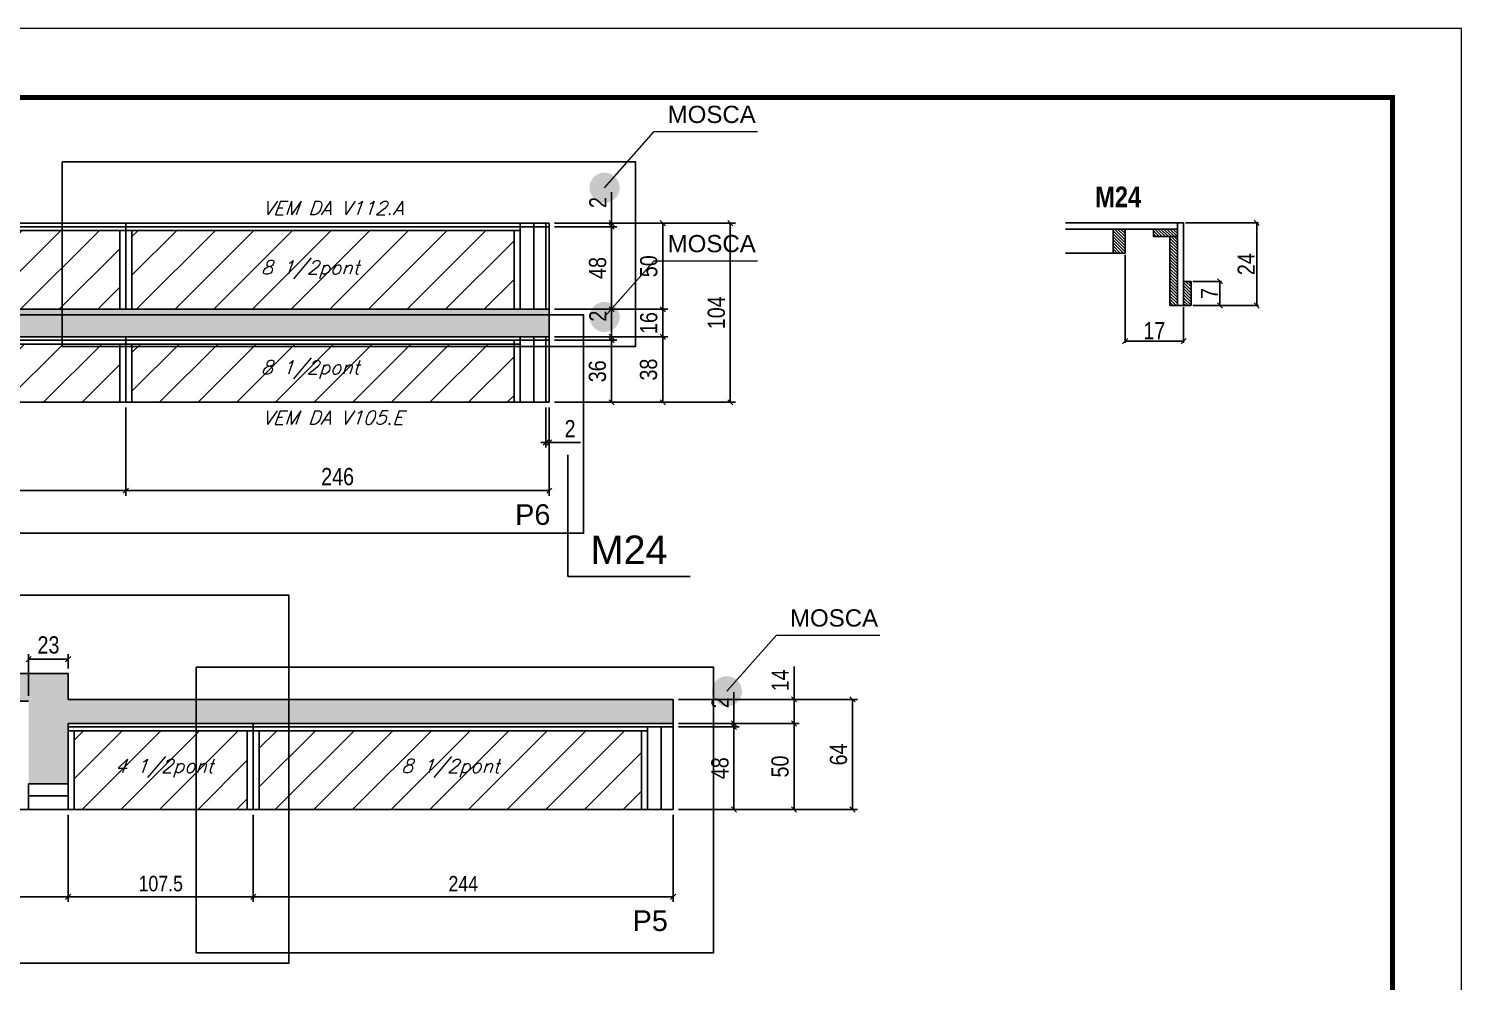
# Model space of a CAD drawing. Extents: x 2603 to 22413, y 1253 to 30260.
# Drawn here: x 4854 to 5686, y 25870 to 26423 of the extents above; entities that cross this region are included whole.
import ezdxf

# ---------------------------------------------------------------- set-up
doc = ezdxf.new("R2010")
doc.units = 0
doc.linetypes.add('DASHED', pattern=[0.75, 0.5, -0.25])
for name, color, linetype in [('5', 5, 'Continuous'), ('COTA', 241, 'Continuous'), ('detalhes', 4, 'Continuous'), ('NOMENCLATURA', 7, 'Continuous'), ('Painéis', 200, 'Continuous'), ('SARR_2.2x10', 60, 'Continuous'), ('SARR_2.2x7', 40, 'Continuous'), ('SARR_3.5x7', 81, 'Continuous'), ('texto', 7, 'Continuous')]:
    doc.layers.add(name, color=color, linetype=linetype)
for name, color, linetype, lineweight in [('CARIMBO', 255, 'Continuous', 9), ('Folhas', 255, 'Continuous', 9), ('Hachura', 251, 'Continuous', 9), ('SARRAFO DE PRESSAO', 251, 'DASHED', 9)]:
    doc.layers.add(name, color=color, linetype=linetype, lineweight=lineweight)
doc.styles.add('ARIAL', font='arial.ttf')
doc.styles.add('COTA TECNICA', font='techl___.ttf', dxfattribs={"height": 10})
doc.styles.add('COTA TECNICA 2X', font='techl___.ttf', dxfattribs={"height": 10})
doc.styles.add('COTA TECNICA-50', font='techl___.ttf', dxfattribs={"height": 9})
doc.styles.add('Romans', font='romans.shx')
doc.styles.get("Standard").update_dxf_attribs({"font": 'arial.ttf'})
doc.styles.add('TECNICA', font='techb___.ttf', dxfattribs={"height": 10})
doc.dimstyles.new('3x', dxfattribs={"dimtxt": 10, "dimasz": 5, "dimexe": 7, "dimexo": 5, "dimgap": 4, "dimtad": 1, "dimdec": 4, "dimlfac": 0.333333, "dimdsep": 46, "dimtxsty": 'Standard', "dimblk": 'DOT', "dimcen": 0.09, "dimclrd": 1, "dimclre": 1, "dimclrt": 2, "dimadec": 0, "dimazin": 2, "dimtfac": 1, "dimtdec": 4, "dimtmove": 0, "dimatfit": 3, "dimldrblk": 'DOT', "dimfxl": 1, "dimtolj": 1, "dimtzin": 0, "dimlwd": 9, "dimlwe": 9, "dimarcsym": 0})
doc.dimstyles.new('COTA PAINEL-50', dxfattribs={"dimtxt": 9, "dimasz": 3, "dimexe": 3, "dimexo": 3, "dimgap": 3, "dimtad": 1, "dimdec": 1, "dimzin": 12, "dimdsep": 46, "dimtxsty": 'COTA TECNICA-50', "dimblk1": 'OBLIQUE', "dimblk2": 'OBLIQUE', "dimsah": 1, "dimcen": 0.9, "dimclrd": 4, "dimclre": 4, "dimclrt": 240, "dimadec": 1, "dimazin": 3, "dimtfac": 1, "dimtdec": 1, "dimtmove": 0, "dimatfit": 3, "dimfxl": 1, "dimtolj": 1, "dimtzin": 12, "dimarcsym": 0})
doc.dimstyles.new('PAINEL', dxfattribs={"dimtxt": 10, "dimasz": 3, "dimexe": 3, "dimexo": 3, "dimgap": 3, "dimtad": 1, "dimdec": 1, "dimzin": 12, "dimdsep": 46, "dimtxsty": 'COTA TECNICA', "dimblk1": 'OBLIQUE', "dimblk2": 'OBLIQUE', "dimsah": 1, "dimcen": 0.9, "dimclrd": 4, "dimclre": 4, "dimclrt": 240, "dimadec": 1, "dimazin": 3, "dimtfac": 1, "dimtdec": 1, "dimtmove": 0, "dimatfit": 3, "dimfxl": 1, "dimtolj": 1, "dimtzin": 12, "dimarcsym": 0})
doc.dimstyles.new('SECAO', dxfattribs={"dimscale": 0.333333, "dimtxt": 5, "dimasz": 9, "dimexe": 3, "dimexo": 3, "dimgap": 3, "dimtad": 1, "dimdec": 1, "dimlfac": 0.5, "dimzin": 12, "dimdsep": 46, "dimtxsty": 'COTA TECNICA 2X', "dimblk1": 'OBLIQUE', "dimblk2": 'OBLIQUE', "dimsah": 1, "dimcen": 0.9, "dimclrd": 4, "dimclre": 4, "dimclrt": 240, "dimadec": 1, "dimazin": 3, "dimtfac": 1, "dimtdec": 1, "dimtmove": 0, "dimatfit": 3, "dimfxl": 1, "dimtolj": 1, "dimtzin": 12, "dimarcsym": 0})
pattern_1 = [(45, (-126418.031, -5371.03), (-11.2253202, 11.2253202), [])]
pattern_2 = [(135, (-127029.2226, -3805.9563), (-0.883883476, -0.883883476), [])]

# ---------------------------------------------------------------- blocks, each defined once
blk = doc.blocks.new('9999999999')
at = {"layer": 'Folhas'}
blk.add_lwpolyline([(98138.98, 34190.21), (99623.98, 34190.21), (99623.98, 35240.21), (98138.98, 35240.21)], close=True, dxfattribs=at)
at = {"layer": 'Folhas', "color": 30, "const_width": 3}
blk.add_lwpolyline([(98213.98, 34230.21), (99583.98, 34230.21), (99583.98, 35200.21), (98213.98, 35200.21)], close=True, dxfattribs=at)
blk = doc.blocks.new('_Oblique')
at = {"color": 0, "linetype": 'ByBlock', "lineweight": -2}
blk.add_line((-0.5, -0.5), (0.5, 0.5), dxfattribs=at)
blk = doc.blocks.new('*D2956')
at = {"layer": 'COTA', "color": 4, "linetype": 'ByBlock', "lineweight": -2, "transparency": 16777216}
for p, q in [((5159.56, 26310.44), (5225.5, 26310.44)), ((5222.5, 26310.44), (5222.5, 26260.44)), ((5159.56, 26260.44), (5225.5, 26260.44))]:
    blk.add_line(p, q, dxfattribs=at)
at = {"layer": 'Defpoints', "color": 0, "linetype": 'ByBlock', "transparency": 16777216}
for p in [(5156.56, 26310.44), (5156.56, 26260.44), (5222.5, 26260.44)]:
    blk.add_point(p, dxfattribs=at)
at = {"layer": 'COTA', "color": 4, "linetype": 'ByBlock', "lineweight": -2, "transparency": 16777216, "xscale": 3, "yscale": 3, "zscale": 3}
for p, rotation in [((5222.5, 26310.44), 90), ((5222.5, 26260.44), 270)]:
    blk.add_blockref('_Oblique', p, dxfattribs=dict(at, rotation=rotation))
at = {"layer": 'COTA', "color": 240, "linetype": 'ByBlock', "transparency": 16777216, "insert": (5214.39, 26285.44), "char_height": 10, "attachment_point": 5, "rotation": 90, "style": 'COTA TECNICA'}
blk.add_mtext('\\A1;50', dxfattribs=at)
blk = doc.blocks.new('*D560')
at = {"layer": 'COTA', "color": 4, "linetype": 'ByBlock', "lineweight": -2, "transparency": 16777216}
for p, q in [((4666.56, 26203.44), (4666.56, 26152.12)), ((4910.56, 26203.44), (4910.56, 26152.12)), ((4910.56, 26155.12), (4666.56, 26155.12))]:
    blk.add_line(p, q, dxfattribs=at)
at = {"layer": 'Defpoints', "color": 0, "linetype": 'ByBlock', "transparency": 16777216}
for p in [(4666.56, 26206.44), (4910.56, 26206.44), (4666.56, 26155.12)]:
    blk.add_point(p, dxfattribs=at)
at = {"layer": 'COTA', "color": 4, "linetype": 'ByBlock', "lineweight": -2, "transparency": 16777216, "xscale": 3, "yscale": 3, "zscale": 3, "rotation": 180}
blk.add_blockref('_Oblique', (4666.56, 26155.12), dxfattribs=at)
at = {"layer": 'COTA', "color": 4, "linetype": 'ByBlock', "lineweight": -2, "transparency": 16777216, "xscale": 3, "yscale": 3, "zscale": 3}
blk.add_blockref('_Oblique', (4910.56, 26155.12), dxfattribs=at)
at = {"layer": 'COTA', "color": 240, "linetype": 'ByBlock', "transparency": 16777216, "insert": (4788.56, 26162.69), "char_height": 9, "attachment_point": 5, "style": 'COTA TECNICA-50'}
blk.add_mtext('\\A1;244', dxfattribs=at)
blk = doc.blocks.new('*D562')
at = {"layer": 'COTA', "color": 4, "linetype": 'ByBlock', "lineweight": -2, "transparency": 16777216}
for p, q in [((4910.56, 26203.44), (4910.56, 26152.12)), ((5156.56, 26203.44), (5156.56, 26152.12)), ((4910.56, 26155.12), (5156.56, 26155.12))]:
    blk.add_line(p, q, dxfattribs=at)
at = {"layer": 'Defpoints', "color": 0, "linetype": 'ByBlock', "transparency": 16777216}
for p in [(4910.56, 26206.44), (5156.56, 26206.44), (5156.56, 26155.12)]:
    blk.add_point(p, dxfattribs=at)
at = {"layer": 'COTA', "color": 4, "linetype": 'ByBlock', "lineweight": -2, "transparency": 16777216, "xscale": 3, "yscale": 3, "zscale": 3, "rotation": 180}
blk.add_blockref('_Oblique', (4910.56, 26155.12), dxfattribs=at)
at = {"layer": 'COTA', "color": 4, "linetype": 'ByBlock', "lineweight": -2, "transparency": 16777216, "xscale": 3, "yscale": 3, "zscale": 3}
blk.add_blockref('_Oblique', (5156.56, 26155.12), dxfattribs=at)
at = {"layer": 'COTA', "color": 240, "linetype": 'ByBlock', "transparency": 16777216, "insert": (5033.56, 26163.23), "char_height": 10, "attachment_point": 5, "style": 'COTA TECNICA'}
blk.add_mtext('\\A1;246', dxfattribs=at)
blk = doc.blocks.new('*D2957')
at = {"layer": 'COTA', "color": 4, "linetype": 'ByBlock', "lineweight": -2, "transparency": 16777216}
for p, q in [((5159.56, 26244.44), (5225.5, 26244.44)), ((5222.5, 26244.44), (5222.5, 26206.44)), ((5159.56, 26206.44), (5225.5, 26206.44))]:
    blk.add_line(p, q, dxfattribs=at)
at = {"layer": 'Defpoints', "color": 0, "linetype": 'ByBlock', "transparency": 16777216}
for p in [(5156.56, 26244.44), (5156.56, 26206.44), (5222.5, 26206.44)]:
    blk.add_point(p, dxfattribs=at)
at = {"layer": 'COTA', "color": 4, "linetype": 'ByBlock', "lineweight": -2, "transparency": 16777216, "xscale": 3, "yscale": 3, "zscale": 3}
for p, rotation in [((5222.5, 26244.44), 90), ((5222.5, 26206.44), 270)]:
    blk.add_blockref('_Oblique', p, dxfattribs=dict(at, rotation=rotation))
at = {"layer": 'COTA', "color": 240, "linetype": 'ByBlock', "transparency": 16777216, "insert": (5214.26, 26225.44), "char_height": 10, "attachment_point": 5, "rotation": 90, "style": 'COTA TECNICA'}
blk.add_mtext('\\A1;38', dxfattribs=at)
blk = doc.blocks.new('*D2958')
at = {"layer": 'COTA', "color": 4, "linetype": 'ByBlock', "lineweight": -2, "transparency": 16777216}
for p, q in [((5159.56, 26260.44), (5225.5, 26260.44)), ((5222.5, 26244.44), (5222.5, 26260.44)), ((5159.56, 26244.44), (5225.5, 26244.44))]:
    blk.add_line(p, q, dxfattribs=at)
at = {"layer": 'Defpoints', "color": 0, "linetype": 'ByBlock', "transparency": 16777216}
for p in [(5156.56, 26260.44), (5222.5, 26260.44), (5156.56, 26244.44)]:
    blk.add_point(p, dxfattribs=at)
at = {"layer": 'COTA', "color": 4, "linetype": 'ByBlock', "lineweight": -2, "transparency": 16777216, "xscale": 3, "yscale": 3, "zscale": 3}
for p, rotation in [((5222.5, 26260.44), 90), ((5222.5, 26244.44), 270)]:
    blk.add_blockref('_Oblique', p, dxfattribs=dict(at, rotation=rotation))
at = {"layer": 'COTA', "color": 240, "linetype": 'ByBlock', "transparency": 16777216, "insert": (5214.4, 26252.44), "char_height": 10, "attachment_point": 5, "rotation": 90, "style": 'COTA TECNICA'}
blk.add_mtext('\\A1;16', dxfattribs=at)
blk = doc.blocks.new('*D2959')
at = {"layer": 'COTA', "color": 4, "linetype": 'ByBlock', "lineweight": -2, "transparency": 16777216}
for p, q in [((5159.56, 26310.44), (5264.74, 26310.44)), ((5261.74, 26206.44), (5261.74, 26310.44)), ((5159.56, 26206.44), (5264.74, 26206.44))]:
    blk.add_line(p, q, dxfattribs=at)
at = {"layer": 'Defpoints', "color": 0, "linetype": 'ByBlock', "transparency": 16777216}
for p in [(5156.56, 26310.44), (5261.74, 26310.44), (5156.56, 26206.44)]:
    blk.add_point(p, dxfattribs=at)
at = {"layer": 'COTA', "color": 4, "linetype": 'ByBlock', "lineweight": -2, "transparency": 16777216, "xscale": 3, "yscale": 3, "zscale": 3}
for p, rotation in [((5261.74, 26310.44), 90), ((5261.74, 26206.44), 270)]:
    blk.add_blockref('_Oblique', p, dxfattribs=dict(at, rotation=rotation))
at = {"layer": 'COTA', "color": 240, "linetype": 'ByBlock', "transparency": 16777216, "insert": (5253.64, 26258.44), "char_height": 10, "attachment_point": 5, "rotation": 90, "style": 'COTA TECNICA'}
blk.add_mtext('\\A1;104', dxfattribs=at)
blk = doc.blocks.new('*D2960')
at = {"layer": 'COTA', "color": 4, "linetype": 'ByBlock', "lineweight": -2, "transparency": 16777216}
for p, q in [((5154.56, 26203.44), (5154.56, 26180.12)), ((5156.56, 26203.44), (5156.56, 26180.12)), ((5154.56, 26183.12), (5151.56, 26183.12)), ((5154.56, 26183.12), (5156.56, 26183.12)), ((5156.56, 26183.12), (5174.67, 26183.12))]:
    blk.add_line(p, q, dxfattribs=at)
at = {"layer": 'Defpoints', "color": 0, "linetype": 'ByBlock', "transparency": 16777216}
for p in [(5154.56, 26206.44), (5156.56, 26206.44), (5156.56, 26183.12)]:
    blk.add_point(p, dxfattribs=at)
at = {"layer": 'COTA', "color": 4, "linetype": 'ByBlock', "lineweight": -2, "transparency": 16777216, "xscale": 3, "yscale": 3, "zscale": 3}
blk.add_blockref('_Oblique', (5154.56, 26183.12), dxfattribs=at)
at = {"layer": 'COTA', "color": 4, "linetype": 'ByBlock', "lineweight": -2, "transparency": 16777216, "xscale": 3, "yscale": 3, "zscale": 3, "rotation": 180}
blk.add_blockref('_Oblique', (5156.56, 26183.12), dxfattribs=at)
at = {"layer": 'COTA', "color": 240, "linetype": 'ByBlock', "transparency": 16777216, "insert": (5168.61, 26191.12), "char_height": 10, "attachment_point": 5, "style": 'COTA TECNICA'}
blk.add_mtext('\\A1;2', dxfattribs=at)
blk = doc.blocks.new('*D2961')
at = {"layer": 'COTA', "color": 4, "lineweight": -2, "transparency": 16777216}
for p, q in [((5526.11, 26310.66), (5568.55, 26310.66)), ((5567.55, 26262.66), (5567.55, 26310.66)), ((5530.51, 26262.66), (5568.55, 26262.66))]:
    blk.add_line(p, q, dxfattribs=at)
at = {"layer": 'Defpoints', "color": 0, "transparency": 16777216}
for p in [(5525.11, 26310.66), (5567.55, 26310.66), (5529.51, 26262.66)]:
    blk.add_point(p, dxfattribs=at)
at = {"layer": 'COTA', "color": 4, "lineweight": -2, "transparency": 16777216, "xscale": 3, "yscale": 3, "zscale": 3}
for p, rotation in [((5567.55, 26310.66), 90), ((5567.55, 26262.66), 270)]:
    blk.add_blockref('_Oblique', p, dxfattribs=dict(at, rotation=rotation))
at = {"layer": 'COTA', "color": 240, "transparency": 16777216, "insert": (5561.48, 26286.66), "char_height": 10, "attachment_point": 5, "rotation": 90, "style": 'COTA TECNICA 2X'}
blk.add_mtext('\\A1;24', dxfattribs=at)
blk = doc.blocks.new('*D2962')
at = {"layer": 'COTA', "color": 4, "lineweight": -2, "transparency": 16777216}
for p, q in [((5530.51, 26276.66), (5547.2, 26276.66)), ((5546.2, 26276.66), (5546.2, 26262.66)), ((5530.51, 26262.66), (5547.2, 26262.66))]:
    blk.add_line(p, q, dxfattribs=at)
at = {"layer": 'Defpoints', "color": 0, "transparency": 16777216}
for p in [(5529.51, 26276.66), (5529.51, 26262.66), (5546.2, 26262.66)]:
    blk.add_point(p, dxfattribs=at)
at = {"layer": 'COTA', "color": 4, "lineweight": -2, "transparency": 16777216, "xscale": 3, "yscale": 3, "zscale": 3}
for p, rotation in [((5546.2, 26276.66), 90), ((5546.2, 26262.66), 270)]:
    blk.add_blockref('_Oblique', p, dxfattribs=dict(at, rotation=rotation))
at = {"layer": 'COTA', "color": 240, "transparency": 16777216, "insert": (5540.13, 26269.66), "char_height": 10, "attachment_point": 5, "rotation": 90, "style": 'COTA TECNICA 2X'}
blk.add_mtext('\\A1;7', dxfattribs=at)
blk = doc.blocks.new('*D2963')
at = {"layer": 'COTA', "color": 4, "lineweight": -2, "transparency": 16777216}
for p, q in [((5491.11, 26292.06), (5491.11, 26240.97)), ((5525.11, 26261.66), (5525.11, 26240.97)), ((5491.11, 26241.97), (5525.11, 26241.97))]:
    blk.add_line(p, q, dxfattribs=at)
at = {"layer": 'Defpoints', "color": 0, "transparency": 16777216}
for p in [(5491.11, 26293.06), (5525.11, 26262.66), (5525.11, 26241.97)]:
    blk.add_point(p, dxfattribs=at)
at = {"layer": 'COTA', "color": 4, "lineweight": -2, "transparency": 16777216, "xscale": 3, "yscale": 3, "zscale": 3, "rotation": 180}
blk.add_blockref('_Oblique', (5491.11, 26241.97), dxfattribs=at)
at = {"layer": 'COTA', "color": 4, "lineweight": -2, "transparency": 16777216, "xscale": 3, "yscale": 3, "zscale": 3}
blk.add_blockref('_Oblique', (5525.11, 26241.97), dxfattribs=at)
at = {"layer": 'COTA', "color": 240, "transparency": 16777216, "insert": (5508.11, 26248.05), "char_height": 10, "attachment_point": 5, "style": 'COTA TECNICA 2X'}
blk.add_mtext('\\A1;17', dxfattribs=at)
blk = doc.blocks.new('*D563')
at = {"layer": 'COTA', "color": 4, "linetype": 'ByBlock', "lineweight": -2, "transparency": 16777216}
for p, q in [((4877.06, 25966.9), (4877.06, 25916.26)), ((4984.56, 25966.9), (4984.56, 25916.26)), ((4877.06, 25919.26), (4984.56, 25919.26))]:
    blk.add_line(p, q, dxfattribs=at)
at = {"layer": 'Defpoints', "color": 0, "linetype": 'ByBlock', "transparency": 16777216}
for p in [(4877.06, 25969.9), (4984.56, 25969.9), (4984.56, 25919.26)]:
    blk.add_point(p, dxfattribs=at)
at = {"layer": 'COTA', "color": 4, "linetype": 'ByBlock', "lineweight": -2, "transparency": 16777216, "xscale": 3, "yscale": 3, "zscale": 3, "rotation": 180}
blk.add_blockref('_Oblique', (4877.06, 25919.26), dxfattribs=at)
at = {"layer": 'COTA', "color": 4, "linetype": 'ByBlock', "lineweight": -2, "transparency": 16777216, "xscale": 3, "yscale": 3, "zscale": 3}
blk.add_blockref('_Oblique', (4984.56, 25919.26), dxfattribs=at)
at = {"layer": 'COTA', "color": 240, "linetype": 'ByBlock', "transparency": 16777216, "insert": (4930.81, 25926.85), "char_height": 9, "attachment_point": 5, "style": 'COTA TECNICA-50'}
blk.add_mtext('\\A1;107.5', dxfattribs=at)
blk = doc.blocks.new('*D2968')
at = {"layer": 'COTA', "color": 4, "linetype": 'ByBlock', "lineweight": -2, "transparency": 16777216}
for p, q in [((4984.56, 25966.9), (4984.56, 25916.26)), ((5228.56, 25966.9), (5228.56, 25916.26)), ((4984.56, 25919.26), (5228.56, 25919.26))]:
    blk.add_line(p, q, dxfattribs=at)
at = {"layer": 'Defpoints', "color": 0, "linetype": 'ByBlock', "transparency": 16777216}
for p in [(4984.56, 25969.9), (5228.56, 25969.9), (5228.56, 25919.26)]:
    blk.add_point(p, dxfattribs=at)
at = {"layer": 'COTA', "color": 4, "linetype": 'ByBlock', "lineweight": -2, "transparency": 16777216, "xscale": 3, "yscale": 3, "zscale": 3, "rotation": 180}
blk.add_blockref('_Oblique', (4984.56, 25919.26), dxfattribs=at)
at = {"layer": 'COTA', "color": 4, "linetype": 'ByBlock', "lineweight": -2, "transparency": 16777216, "xscale": 3, "yscale": 3, "zscale": 3}
blk.add_blockref('_Oblique', (5228.56, 25919.26), dxfattribs=at)
at = {"layer": 'COTA', "color": 240, "linetype": 'ByBlock', "transparency": 16777216, "insert": (5106.56, 25926.82), "char_height": 9, "attachment_point": 5, "style": 'COTA TECNICA-50'}
blk.add_mtext('\\A1;244', dxfattribs=at)
blk = doc.blocks.new('*D2969')
at = {"layer": 'COTA', "color": 4, "linetype": 'ByBlock', "lineweight": -2, "transparency": 16777216}
for p, q in [((4779.56, 25966.9), (4779.56, 25916.26)), ((4877.06, 25966.9), (4877.06, 25916.26)), ((4877.06, 25919.26), (4779.56, 25919.26))]:
    blk.add_line(p, q, dxfattribs=at)
at = {"layer": 'Defpoints', "color": 0, "linetype": 'ByBlock', "transparency": 16777216}
for p in [(4779.56, 25969.9), (4877.06, 25969.9), (4779.56, 25919.26)]:
    blk.add_point(p, dxfattribs=at)
at = {"layer": 'COTA', "color": 4, "linetype": 'ByBlock', "lineweight": -2, "transparency": 16777216, "xscale": 3, "yscale": 3, "zscale": 3, "rotation": 180}
blk.add_blockref('_Oblique', (4779.56, 25919.26), dxfattribs=at)
at = {"layer": 'COTA', "color": 4, "linetype": 'ByBlock', "lineweight": -2, "transparency": 16777216, "xscale": 3, "yscale": 3, "zscale": 3}
blk.add_blockref('_Oblique', (4877.06, 25919.26), dxfattribs=at)
at = {"layer": 'COTA', "color": 240, "linetype": 'ByBlock', "transparency": 16777216, "insert": (4828.31, 25927.4), "char_height": 10, "attachment_point": 5, "style": 'COTA TECNICA'}
blk.add_mtext('\\A1;97.5', dxfattribs=at)
blk = doc.blocks.new('*D2796')
at = {"layer": 'COTA', "color": 4, "linetype": 'ByBlock', "lineweight": -2, "transparency": 16777216}
for p, q in [((4854.06, 26035.9), (4854.06, 26060.25)), ((4854.06, 26057.25), (4877.06, 26057.25)), ((4877.06, 26051.9), (4877.06, 26060.25))]:
    blk.add_line(p, q, dxfattribs=at)
at = {"layer": 'Defpoints', "color": 0, "linetype": 'ByBlock', "transparency": 16777216}
for p in [(4877.06, 26057.25), (4877.06, 26048.9), (4854.06, 26032.9)]:
    blk.add_point(p, dxfattribs=at)
at = {"layer": 'COTA', "color": 4, "linetype": 'ByBlock', "lineweight": -2, "transparency": 16777216, "xscale": 3, "yscale": 3, "zscale": 3, "rotation": 180}
blk.add_blockref('_Oblique', (4854.06, 26057.25), dxfattribs=at)
at = {"layer": 'COTA', "color": 4, "linetype": 'ByBlock', "lineweight": -2, "transparency": 16777216, "xscale": 3, "yscale": 3, "zscale": 3}
blk.add_blockref('_Oblique', (4877.06, 26057.25), dxfattribs=at)
at = {"layer": 'COTA', "color": 240, "linetype": 'ByBlock', "transparency": 16777216, "insert": (4865.56, 26065.47), "char_height": 10, "attachment_point": 5, "style": 'COTA TECNICA'}
blk.add_mtext('\\A1;23', dxfattribs=at)
blk = doc.blocks.new('*D2798')
at = {"layer": 'COTA', "color": 4, "linetype": 'ByBlock', "lineweight": -2, "transparency": 16777216}
for p, q in [((5231.56, 26019.9), (5301.78, 26019.9)), ((5298.78, 26019.9), (5298.78, 25969.9)), ((5231.56, 25969.9), (5301.78, 25969.9))]:
    blk.add_line(p, q, dxfattribs=at)
at = {"layer": 'Defpoints', "color": 0, "linetype": 'ByBlock', "transparency": 16777216}
for p in [(5228.56, 26019.9), (5228.56, 25969.9), (5298.78, 25969.9)]:
    blk.add_point(p, dxfattribs=at)
at = {"layer": 'COTA', "color": 4, "linetype": 'ByBlock', "lineweight": -2, "transparency": 16777216, "xscale": 3, "yscale": 3, "zscale": 3}
for p, rotation in [((5298.78, 26019.9), 90), ((5298.78, 25969.9), 270)]:
    blk.add_blockref('_Oblique', p, dxfattribs=dict(at, rotation=rotation))
at = {"layer": 'COTA', "color": 240, "linetype": 'ByBlock', "transparency": 16777216, "insert": (5290.67, 25994.9), "char_height": 10, "attachment_point": 5, "rotation": 90, "style": 'COTA TECNICA'}
blk.add_mtext('\\A1;50', dxfattribs=at)
blk = doc.blocks.new('*D2799')
at = {"layer": 'COTA', "color": 4, "linetype": 'ByBlock', "lineweight": -2, "transparency": 16777216}
for p, q in [((5298.78, 26033.9), (5298.78, 26053.01)), ((5231.56, 26033.9), (5301.78, 26033.9)), ((5298.78, 26019.9), (5298.78, 26033.9)), ((5231.56, 26019.9), (5301.78, 26019.9))]:
    blk.add_line(p, q, dxfattribs=at)
at = {"layer": 'Defpoints', "color": 0, "linetype": 'ByBlock', "transparency": 16777216}
for p in [(5228.56, 26033.9), (5298.78, 26033.9), (5228.56, 26019.9)]:
    blk.add_point(p, dxfattribs=at)
at = {"layer": 'COTA', "color": 4, "linetype": 'ByBlock', "lineweight": -2, "transparency": 16777216, "xscale": 3, "yscale": 3, "zscale": 3}
for p, rotation in [((5298.78, 26033.9), 90), ((5298.78, 26019.9), 270)]:
    blk.add_blockref('_Oblique', p, dxfattribs=dict(at, rotation=rotation))
at = {"layer": 'COTA', "color": 240, "linetype": 'ByBlock', "transparency": 16777216, "insert": (5290.71, 26044.96), "char_height": 10, "attachment_point": 5, "rotation": 90, "style": 'COTA TECNICA'}
blk.add_mtext('\\A1;14', dxfattribs=at)
blk = doc.blocks.new('*D2800')
at = {"layer": 'COTA', "color": 4, "linetype": 'ByBlock', "lineweight": -2, "transparency": 16777216}
for p, q in [((5231.56, 26033.9), (5335.71, 26033.9)), ((5332.71, 25969.9), (5332.71, 26033.9)), ((5231.56, 25969.9), (5335.71, 25969.9))]:
    blk.add_line(p, q, dxfattribs=at)
at = {"layer": 'Defpoints', "color": 0, "linetype": 'ByBlock', "transparency": 16777216}
for p in [(5228.56, 26033.9), (5332.71, 26033.9), (5228.56, 25969.9)]:
    blk.add_point(p, dxfattribs=at)
at = {"layer": 'COTA', "color": 4, "linetype": 'ByBlock', "lineweight": -2, "transparency": 16777216, "xscale": 3, "yscale": 3, "zscale": 3}
for p, rotation in [((5332.71, 26033.9), 90), ((5332.71, 25969.9), 270)]:
    blk.add_blockref('_Oblique', p, dxfattribs=dict(at, rotation=rotation))
at = {"layer": 'COTA', "color": 240, "linetype": 'ByBlock', "transparency": 16777216, "insert": (5324.61, 26001.9), "char_height": 10, "attachment_point": 5, "rotation": 90, "style": 'COTA TECNICA'}
blk.add_mtext('\\A1;64', dxfattribs=at)
blk = doc.blocks.new('*D2807')
at = {"layer": 'COTA', "color": 4, "linetype": 'ByBlock', "lineweight": -2, "transparency": 16777216}
for p, q in [((5231.56, 26017.9), (5266.84, 26017.9)), ((5263.84, 25969.9), (5263.84, 26017.9)), ((5231.56, 25969.9), (5266.84, 25969.9))]:
    blk.add_line(p, q, dxfattribs=at)
at = {"layer": 'Defpoints', "color": 0, "linetype": 'ByBlock', "transparency": 16777216}
for p in [(5228.56, 26017.9), (5263.84, 26017.9), (5228.56, 25969.9)]:
    blk.add_point(p, dxfattribs=at)
at = {"layer": 'COTA', "color": 4, "linetype": 'ByBlock', "lineweight": -2, "transparency": 16777216, "xscale": 3, "yscale": 3, "zscale": 3}
for p, rotation in [((5263.84, 26017.9), 90), ((5263.84, 25969.9), 270)]:
    blk.add_blockref('_Oblique', p, dxfattribs=dict(at, rotation=rotation))
at = {"layer": 'COTA', "color": 240, "linetype": 'ByBlock', "transparency": 16777216, "insert": (5255.75, 25993.9), "char_height": 10, "attachment_point": 5, "rotation": 90, "style": 'COTA TECNICA'}
blk.add_mtext('\\A1;48', dxfattribs=at)
blk = doc.blocks.new('*D2808')
at = {"layer": 'COTA', "color": 4, "linetype": 'ByBlock', "lineweight": -2, "transparency": 16777216}
for p, q in [((5263.84, 26019.9), (5263.84, 26038.01)), ((5231.56, 26019.9), (5266.84, 26019.9)), ((5231.56, 26017.9), (5266.84, 26017.9)), ((5263.84, 26017.9), (5263.84, 26019.9)), ((5263.84, 26017.9), (5263.84, 26014.9))]:
    blk.add_line(p, q, dxfattribs=at)
at = {"layer": 'Defpoints', "color": 0, "linetype": 'ByBlock', "transparency": 16777216}
for p in [(5228.56, 26019.9), (5228.56, 26017.9), (5263.84, 26019.9)]:
    blk.add_point(p, dxfattribs=at)
at = {"layer": 'COTA', "color": 4, "linetype": 'ByBlock', "lineweight": -2, "transparency": 16777216, "xscale": 3, "yscale": 3, "zscale": 3}
for p, rotation in [((5263.84, 26019.9), 270), ((5263.84, 26017.9), 90)]:
    blk.add_blockref('_Oblique', p, dxfattribs=dict(at, rotation=rotation))
at = {"layer": 'COTA', "color": 240, "linetype": 'ByBlock', "transparency": 16777216, "insert": (5255.84, 26031.95), "char_height": 10, "attachment_point": 5, "rotation": 90, "style": 'COTA TECNICA'}
blk.add_mtext('\\A1;2', dxfattribs=at)
blk = doc.blocks.new('_Dot')
at = {"color": 0, "linetype": 'ByBlock', "lineweight": -2}
blk.add_line((-0.5, 0), (-1, 0), dxfattribs=at)
at = {"color": 0, "linetype": 'ByBlock', "const_width": 0.5}
blk.add_lwpolyline([(-0.25, 0, 1), (0.25, 0, 1)], format="xyb", close=True, dxfattribs=at)
blk = doc.blocks.new('*D1597')
at = {"layer": 'COTA', "color": 4, "linetype": 'ByBlock', "lineweight": -2, "transparency": 16777216}
for p, q in [((5159.56, 26242.44), (5195.77, 26242.44)), ((5192.77, 26206.44), (5192.77, 26242.44)), ((5159.56, 26206.44), (5195.77, 26206.44))]:
    blk.add_line(p, q, dxfattribs=at)
at = {"layer": 'Defpoints', "color": 0, "linetype": 'ByBlock', "transparency": 16777216}
for p in [(5156.56, 26242.44), (5192.77, 26242.44), (5156.56, 26206.44)]:
    blk.add_point(p, dxfattribs=at)
at = {"layer": 'COTA', "color": 4, "linetype": 'ByBlock', "lineweight": -2, "transparency": 16777216, "xscale": 3, "yscale": 3, "zscale": 3}
for p, rotation in [((5192.77, 26242.44), 90), ((5192.77, 26206.44), 270)]:
    blk.add_blockref('_Oblique', p, dxfattribs=dict(at, rotation=rotation))
at = {"layer": 'COTA', "color": 240, "linetype": 'ByBlock', "transparency": 16777216, "insert": (5184.55, 26224.44), "char_height": 10, "attachment_point": 5, "rotation": 90, "style": 'COTA TECNICA'}
blk.add_mtext('\\A1;36', dxfattribs=at)
blk = doc.blocks.new('*D306')
at = {"layer": 'COTA', "color": 4, "linetype": 'ByBlock', "lineweight": -2, "transparency": 16777216}
for p, q in [((5192.77, 26244.44), (5192.77, 26262.55)), ((5159.56, 26244.44), (5195.77, 26244.44)), ((5159.56, 26242.44), (5195.77, 26242.44)), ((5192.77, 26242.44), (5192.77, 26244.44)), ((5192.77, 26242.44), (5192.77, 26239.44))]:
    blk.add_line(p, q, dxfattribs=at)
at = {"layer": 'Defpoints', "color": 0, "linetype": 'ByBlock', "transparency": 16777216}
for p in [(5156.56, 26244.44), (5156.56, 26242.44), (5192.77, 26244.44)]:
    blk.add_point(p, dxfattribs=at)
at = {"layer": 'COTA', "color": 4, "linetype": 'ByBlock', "lineweight": -2, "transparency": 16777216, "xscale": 3, "yscale": 3, "zscale": 3}
for p, rotation in [((5192.77, 26244.44), 270), ((5192.77, 26242.44), 90)]:
    blk.add_blockref('_Oblique', p, dxfattribs=dict(at, rotation=rotation))
at = {"layer": 'COTA', "color": 240, "linetype": 'ByBlock', "transparency": 16777216, "insert": (5184.77, 26256.5), "char_height": 10, "attachment_point": 5, "rotation": 90, "style": 'COTA TECNICA'}
blk.add_mtext('\\A1;2', dxfattribs=at)
blk = doc.blocks.new('*D1598')
at = {"layer": 'COTA', "color": 4, "linetype": 'ByBlock', "lineweight": -2, "transparency": 16777216}
for p, q in [((5159.56, 26308.44), (5195.77, 26308.44)), ((5192.77, 26260.44), (5192.77, 26308.44)), ((5159.56, 26260.44), (5195.77, 26260.44))]:
    blk.add_line(p, q, dxfattribs=at)
at = {"layer": 'Defpoints', "color": 0, "linetype": 'ByBlock', "transparency": 16777216}
for p in [(5156.56, 26308.44), (5192.77, 26308.44), (5156.56, 26260.44)]:
    blk.add_point(p, dxfattribs=at)
at = {"layer": 'COTA', "color": 4, "linetype": 'ByBlock', "lineweight": -2, "transparency": 16777216, "xscale": 3, "yscale": 3, "zscale": 3}
for p, rotation in [((5192.77, 26308.44), 90), ((5192.77, 26260.44), 270)]:
    blk.add_blockref('_Oblique', p, dxfattribs=dict(at, rotation=rotation))
at = {"layer": 'COTA', "color": 240, "linetype": 'ByBlock', "transparency": 16777216, "insert": (5184.67, 26284.44), "char_height": 10, "attachment_point": 5, "rotation": 90, "style": 'COTA TECNICA'}
blk.add_mtext('\\A1;48', dxfattribs=at)
blk = doc.blocks.new('*D307')
at = {"layer": 'COTA', "color": 4, "linetype": 'ByBlock', "lineweight": -2, "transparency": 16777216}
for p, q in [((5192.77, 26310.44), (5192.77, 26328.55)), ((5159.56, 26310.44), (5195.77, 26310.44)), ((5159.56, 26308.44), (5195.77, 26308.44)), ((5192.77, 26308.44), (5192.77, 26310.44)), ((5192.77, 26308.44), (5192.77, 26305.44))]:
    blk.add_line(p, q, dxfattribs=at)
at = {"layer": 'Defpoints', "color": 0, "linetype": 'ByBlock', "transparency": 16777216}
for p in [(5156.56, 26310.44), (5156.56, 26308.44), (5192.77, 26310.44)]:
    blk.add_point(p, dxfattribs=at)
at = {"layer": 'COTA', "color": 4, "linetype": 'ByBlock', "lineweight": -2, "transparency": 16777216, "xscale": 3, "yscale": 3, "zscale": 3}
for p, rotation in [((5192.77, 26310.44), 270), ((5192.77, 26308.44), 90)]:
    blk.add_blockref('_Oblique', p, dxfattribs=dict(at, rotation=rotation))
at = {"layer": 'COTA', "color": 240, "linetype": 'ByBlock', "transparency": 16777216, "insert": (5184.77, 26322.5), "char_height": 10, "attachment_point": 5, "rotation": 90, "style": 'COTA TECNICA'}
blk.add_mtext('\\A1;2', dxfattribs=at)

msp = doc.modelspace()

# ---------------------------------------------------------------- hatches: boundary and pattern name
at = {"layer": 'COTA', "linetype": 'ByBlock'}
h = msp.add_hatch(dxfattribs=at)
h.set_pattern_fill('AR-CONC', color=256, scale=0.03)
h.set_pattern_definition([(50, (-126429.0314, -5382.9826), (5.46554007, -0.47817257), [0.5715, -6.2865]), (355, (-126429.0314, -5382.9826), (-1.05730264, 5.73170536), [0.4572, -5.02921753]), (100.4514447, (-126428.576, -5383.0224), (4.40823741, 5.25353256), [0.48570026, -5.34270734]), (46.1842, (-126429.0314, -5381.4586), (8.13237123, -1.26126984), [0.85725, -9.42975]), (96.6355576, (-126428.354, -5381.564), (7.122124, 7.42278374), [0.7285507, -8.01406824]), (351.184151, (-126429.031, -5381.4586), (7.122124, 7.42278374), [0.685799, -7.54379196]), (21, (-126428.2694, -5381.8396), (4.54843174, -3.06795595), [0.5715, -6.2865]), (326, (-126428.2694, -5381.8396), (1.85406085, 5.52563898), [0.4572, -5.0292]), (71.451445, (-126427.8904, -5382.095), (6.40249258, 2.45768307), [0.48570026, -5.34269813]), (37.5, (-126429.0314, -5382.9826), (0.092658098, 2.536651166), [0, -4.96824, 0, -5.1054, 0, -5.04825]), (7.5, (-126429.0314, -5382.9826), (2.004589875, 3.005417245), [0, -2.91084, 0, -4.85394, 0, -1.92405]), (327.5, (-126430.7307, -5382.9826), (4.067717855, -0.17186232), [0, -1.905, 0, -5.9436, 0, -7.8867]), (317.5, (-126431.4927, -5382.9826), (4.44387544, 0.76279473), [0, -2.4765, 0, -3.94716, 0, -5.6007])])
h.paths.add_polyline_path([(4533.56, 26260.44), (4533.56, 26206.44), (4544.56, 26206.44), (4544.56, 26244.44), (5156.56, 26244.44), (5156.56, 26260.44)])
h = msp.add_hatch(dxfattribs=at)
h.set_pattern_fill('AR-CONC', color=256, scale=0.03)
h.set_pattern_definition([(50, (-126422.0314, -5382.9826), (5.46554007, -0.47817257), [0.5715, -6.2865]), (355, (-126422.0314, -5382.9826), (-1.05730264, 5.73170536), [0.4572, -5.02921753]), (100.4514447, (-126421.576, -5383.0224), (4.40823741, 5.25353256), [0.48570026, -5.34270734]), (46.1842, (-126422.0314, -5381.4586), (8.13237123, -1.26126984), [0.85725, -9.42975]), (96.6355576, (-126421.354, -5381.564), (7.122124, 7.42278374), [0.7285507, -8.01406824]), (351.184151, (-126422.031, -5381.4586), (7.122124, 7.42278374), [0.685799, -7.54379196]), (21, (-126421.2694, -5381.8396), (4.54843174, -3.06795595), [0.5715, -6.2865]), (326, (-126421.2694, -5381.8396), (1.85406085, 5.52563898), [0.4572, -5.0292]), (71.451445, (-126420.8904, -5382.095), (6.40249258, 2.45768307), [0.48570026, -5.34269813]), (37.5, (-126422.0314, -5382.9826), (0.092658098, 2.536651166), [0, -4.96824, 0, -5.1054, 0, -5.04825]), (7.5, (-126422.0314, -5382.9826), (2.004589875, 3.005417245), [0, -2.91084, 0, -4.85394, 0, -1.92405]), (327.5, (-126423.7307, -5382.9826), (4.067717855, -0.17186232), [0, -1.905, 0, -5.9436, 0, -7.8867]), (317.5, (-126424.4927, -5382.9826), (4.44387544, 0.76279473), [0, -2.4765, 0, -3.94716, 0, -5.6007])])
h.paths.add_polyline_path([(4854.06, 25984.9), (4877.06, 25984.9), (4877.06, 26019.9), (5228.56, 26019.9), (5228.56, 26033.9), (4877.06, 26033.9), (4877.06, 26048.9), (4533.56, 26048.9), (4533.56, 26032.9), (4854.06, 26032.9)])
at = {"layer": 'Hachura', "linetype": 'ByBlock'}
h = msp.add_hatch(dxfattribs=at)
h.set_pattern_fill('ANSI31', color=256, scale=5)
h.set_pattern_definition(pattern_1)
h.paths.add_polyline_path([(4663.06, 26306.24), (4540.56, 26306.24), (4540.56, 26260.44), (4663.06, 26260.44)])
h.paths.add_polyline_path([(4907.06, 26260.44), (4907.06, 26306.24), (4670.06, 26306.24), (4670.06, 26260.44)])
h.paths.add_polyline_path([(4914.06, 26306.24), (4914.06, 26260.44), (5136.06, 26260.44), (5136.06, 26306.24)])
h = msp.add_hatch(dxfattribs=at)
h.set_pattern_fill('ANSI31', color=256, scale=5)
h.set_pattern_definition(pattern_1)
h.paths.add_polyline_path([(4663.06, 26206.44), (4663.06, 26240.24), (4563.06, 26240.24), (4563.06, 26206.44)])
h.paths.add_polyline_path([(4907.06, 26206.44), (4907.06, 26240.24), (4670.06, 26240.24), (4670.06, 26206.44)])
h.paths.add_polyline_path([(4914.06, 26240.24), (4914.06, 26206.44), (5136.06, 26206.44), (5136.06, 26240.24)])
h = msp.add_hatch(dxfattribs=at)
h.set_pattern_fill('ANSI31', color=256, scale=5)
h.set_pattern_definition([(45, (-126418.031, -5382.983), (-11.2253202, 11.2253202), [])])
h.paths.add_polyline_path([(4981.06, 25969.9), (4981.06, 26015.7), (4880.56, 26015.7), (4880.56, 25969.9)])
h.paths.add_polyline_path([(4988.06, 26015.7), (4988.06, 25969.9), (5210.06, 25969.9), (5210.06, 26015.7)])
at = {"layer": 'SARR_2.2x10'}
h = msp.add_hatch(dxfattribs=at)
h.set_pattern_fill('ANSI31', color=256, scale=10, angle=90)
h.set_pattern_definition([(135, (-127029.6226, -3789.9563), (-0.883883476, -0.883883476), [])])
h.paths.add_polyline_path([(5491.11, 26307.06), (5484.11, 26307.06), (5484.11, 26293.06), (5491.11, 26293.06)])
h = msp.add_hatch(dxfattribs=at)
h.set_pattern_fill('ANSI31', color=256, scale=10, angle=90)
h.set_pattern_definition([(135, (-127029.2226, -3789.9563), (-0.883883476, -0.883883476), [])])
h.paths.add_polyline_path([(5507.51, 26307.06), (5507.51, 26302.66), (5521.51, 26302.66), (5521.51, 26307.06)])
h = msp.add_hatch(dxfattribs=at)
h.set_pattern_fill('ANSI31', color=256, scale=10, angle=90)
h.set_pattern_definition(pattern_2)
h.paths.add_polyline_path([(5517.11, 26262.66), (5521.51, 26262.66), (5521.51, 26302.66), (5517.11, 26302.66)])
h = msp.add_hatch(dxfattribs=at)
h.set_pattern_fill('ANSI31', color=256, scale=10, angle=90)
h.set_pattern_definition(pattern_2)
h.paths.add_polyline_path([(5529.51, 26276.66), (5525.11, 26276.66), (5525.11, 26262.66), (5529.51, 26262.66)])

# ---------------------------------------------------------------- linework, layer by layer
at = {"layer": 'COTA', "linetype": 'ByBlock'}
for p, q in [((5156.56, 26244.44), (5156.56, 26260.44)), ((4533.56, 26048.9), (4877.06, 26048.9)), ((4877.06, 26048.9), (4877.06, 26033.9)), ((4877.06, 26033.9), (5228.56, 26033.9)), ((5228.56, 26033.9), (5228.56, 26019.9)), ((4854.06, 25984.9), (4854.06, 25969.9))]:
    msp.add_line(p, q, dxfattribs=at)
at = {"layer": 'COTA'}
for points in [[(4873.5, 26346.19), (5206.6, 26346.19), (5206.6, 26238.81), (4873.5, 26238.81)], [(4656.4, 26257.17), (5176.47, 26257.17), (5176.47, 26130.41), (4656.4, 26130.41)], [(4825.79, 26094.4), (5005.31, 26094.4), (5005.31, 25880.63), (4825.79, 25880.63)], [(4951.45, 26052.64), (5251.95, 26052.64), (5251.95, 25886.6), (4951.45, 25886.6)]]:
    msp.add_lwpolyline(points, close=True, dxfattribs=at)
at = {"layer": 'NOMENCLATURA', "linetype": 'Continuous'}
for p in [(5167.38, 26175.89), (5238.37, 26105.34)]:
    msp.add_line(p, (5167.38, 26105.34), dxfattribs=at)
at = {"layer": 'Painéis', "linetype": 'Continuous'}
for p, q in [((5156.56, 26310.44), (4533.56, 26310.44)), ((5156.56, 26308.44), (4533.56, 26308.44)), ((4910.56, 26260.44), (4910.56, 26310.44)), ((5154.56, 26260.44), (5154.56, 26310.44)), ((5156.56, 26260.44), (5156.56, 26310.44)), ((5456.55, 26310.66), (5525.11, 26310.66)), ((5456.55, 26307.06), (5521.51, 26307.06)), ((5521.51, 26262.66), (5521.51, 26310.66)), ((5525.11, 26310.66), (5525.11, 26262.66)), ((5525.11, 26262.66), (5521.51, 26262.66)), ((4533.56, 26260.44), (5156.56, 26260.44)), ((5156.56, 26244.44), (4544.56, 26244.44)), ((5156.56, 26242.44), (4544.56, 26242.44)), ((4910.56, 26206.44), (4910.56, 26244.44)), ((5154.56, 26206.44), (5154.56, 26244.44)), ((5156.56, 26206.44), (5156.56, 26244.44)), ((4544.56, 26206.44), (5156.56, 26206.44)), ((4533.56, 26032.9), (4854.06, 26032.9)), ((4877.06, 26019.9), (5228.56, 26019.9)), ((4877.06, 25969.9), (4877.06, 26019.9)), ((4877.06, 26017.9), (5228.56, 26017.9)), ((4984.56, 25969.9), (4984.56, 26019.9)), ((5228.56, 26019.9), (5228.56, 25969.9)), ((4854.06, 25984.9), (4877.06, 25984.9)), ((4877.06, 25969.9), (4533.56, 25969.9)), ((5228.56, 25969.9), (4877.06, 25969.9))]:
    msp.add_line(p, q, dxfattribs=at)
at = {"layer": 'SARR_2.2x10'}
for p, q in [((5484.11, 26293.06), (5484.11, 26307.06)), ((5491.11, 26293.06), (5491.11, 26307.06)), ((5507.51, 26302.66), (5507.51, 26307.06)), ((5507.51, 26302.66), (5521.51, 26302.66)), ((5517.11, 26262.66), (5517.11, 26302.66)), ((5456.55, 26293.06), (5491.11, 26293.06)), ((5529.51, 26276.66), (5525.11, 26276.66)), ((5529.51, 26262.66), (5529.51, 26276.66)), ((5521.51, 26262.66), (5517.11, 26262.66)), ((5525.11, 26262.66), (5529.51, 26262.66))]:
    msp.add_line(p, q, dxfattribs=at)
at = {"layer": 'SARR_2.2x7', "linetype": 'Continuous'}
for p, q in [((4910.56, 26306.24), (4666.56, 26306.24)), ((5139.56, 26306.24), (4910.56, 26306.24)), ((5147.56, 26310.44), (5147.56, 26260.44)), ((4910.56, 26240.24), (4666.56, 26240.24)), ((5139.56, 26240.24), (4910.56, 26240.24)), ((5147.56, 26244.44), (5147.56, 26206.44)), ((4877.06, 26015.7), (4984.56, 26015.7)), ((4984.56, 26015.7), (5213.56, 26015.7)), ((5221.56, 26017.9), (5221.56, 25969.9)), ((4854.06, 25977.9), (4877.06, 25977.9))]:
    msp.add_line(p, q, dxfattribs=at)
at = {"layer": 'SARR_3.5x7'}
for p, q in [((4907.06, 26306.24), (4907.06, 26260.44)), ((4914.06, 26306.24), (4914.06, 26260.44)), ((5136.06, 26306.24), (5136.06, 26260.44)), ((5139.56, 26310.44), (5139.56, 26260.44)), ((4907.06, 26240.24), (4907.06, 26206.44)), ((4914.06, 26240.24), (4914.06, 26206.44)), ((5136.06, 26242.24), (5136.06, 26206.44)), ((5139.56, 26244.44), (5139.56, 26206.44)), ((4880.56, 26015.7), (4880.56, 25969.9)), ((4981.06, 26015.7), (4981.06, 25969.9)), ((4988.06, 26015.7), (4988.06, 25969.9)), ((5210.06, 26015.7), (5210.06, 25969.9)), ((5213.56, 26017.9), (5213.56, 25969.9))]:
    msp.add_line(p, q, dxfattribs=at)

# ---------------------------------------------------------------- block references
at = {"layer": 'SARRAFO DE PRESSAO', "color": 6, "linetype": 'ByBlock'}
msp.add_blockref('9999999999', (-93937.51, -8816.76), dxfattribs=at)

# ---------------------------------------------------------------- texts
at = {"layer": '5', "linetype": 'Continuous'}
for s, rotation, p in [('P6', 359.99996, (5136.7, 26135.22)), ('P5', 0.00004, (5204.95, 25899.36))]:
    msp.add_text(s, height=12, rotation=rotation, dxfattribs=at).set_placement(p)
at = {"layer": 'CARIMBO', "style": 'ARIAL'}
for p in [(5225.31, 26368.67), (5225.31, 26293.62), (5296.39, 26076.2)]:
    msp.add_text('MOSCA', height=10, dxfattribs=at).set_placement(p)
at = {"layer": 'detalhes', "insert": (5473.72, 26331.76), "char_height": 12, "attachment_point": 1, "style": 'TECNICA'}
msp.add_mtext_dynamic_manual_height_columns('M24', width=87.1848, gutter_width=1, heights=[0], dxfattribs=at)
at = {"layer": 'NOMENCLATURA', "linetype": 'Continuous'}
msp.add_text('M24', height=16.5, dxfattribs=at).set_placement((5180.48, 26112.54))
at = {"layer": 'texto', "color": 2, "char_height": 8, "attachment_point": 5, "style": 'Romans'}
for s, insert in [('{\\Q19;\\C256;VEM DA V112.A}', (5030.8, 26319.24)), ('{\\Q19;\\C256;8 1/2pont}', (5017.56, 26283.44)), ('{\\Q19;\\C256;8 1/2pont}', (5017.56, 26225.44)), ('{\\Q19;\\C256;VEM DA V105.E}', (5030.8, 26197.57)), ('{\\Q19;\\C256;4 1/2pont}', (4932.81, 25993.9)), ('{\\Q19;\\C256;8 1/2pont}', (5099.06, 25993.9))]:
    msp.add_mtext(s, dxfattribs=dict(at, insert=insert))

# ---------------------------------------------------------------- dimensions: what is measured, and where the dimension line sits
at = {"layer": 'COTA', "linetype": 'ByBlock'}
for base, p1, p2, angle, picture, middle in [((5192.77, 26310.44), (5156.56, 26308.44), (5156.56, 26310.44), 90, '*D307', (5184.77, 26322.5)), ((5222.5, 26260.44), (5156.56, 26310.44), (5156.56, 26260.44), 90, '*D2956', (5214.39, 26285.44)), ((5261.74, 26310.44), (5156.56, 26206.44), (5156.56, 26310.44), 90, '*D2959', (5253.64, 26258.44)), ((5192.77, 26308.44), (5156.56, 26260.44), (5156.56, 26308.44), 90, '*D1598', (5184.67, 26284.44)), ((5192.77, 26244.44), (5156.56, 26242.44), (5156.56, 26244.44), 90, '*D306', (5184.77, 26256.5)), ((5222.5, 26206.44), (5156.56, 26244.44), (5156.56, 26206.44), 90, '*D2957', (5214.26, 26225.44)), ((5192.77, 26242.44), (5156.56, 26206.44), (5156.56, 26242.44), 90, '*D1597', (5184.55, 26224.44)), ((5298.78, 26033.9), (5228.56, 26019.9), (5228.56, 26033.9), 90, '*D2799', (5290.71, 26044.96)), ((5263.84, 26019.9), (5228.56, 26017.9), (5228.56, 26019.9), 90, '*D2808', (5255.84, 26031.95)), ((5332.71, 26033.9), (5228.56, 25969.9), (5228.56, 26033.9), 90, '*D2800', (5324.61, 26001.9)), ((5298.78, 25969.9), (5228.56, 26019.9), (5228.56, 25969.9), 90, '*D2798', (5290.67, 25994.9)), ((5263.84, 26017.9), (5228.56, 25969.9), (5228.56, 26017.9), 90, '*D2807', (5255.75, 25993.9)), ((4779.56, 25919.26), (4877.06, 25969.9), (4779.56, 25969.9), 180, '*D2969', (4828.31, 25927.4))]:
    dim = msp.add_linear_dim(base=base, p1=p1, p2=p2, angle=angle, dimstyle='PAINEL', dxfattribs=at)
    dim.commit()
    dim.dimension.update_dxf_attribs({"geometry": picture, "text_midpoint": middle})
at = {"layer": 'COTA'}
for base, p1, p2, picture, middle in [((5567.55, 26310.66), (5529.51, 26262.66), (5525.11, 26310.66), '*D2961', (5561.48, 26286.66)), ((5546.2, 26262.66), (5529.51, 26276.66), (5529.51, 26262.66), '*D2962', (5540.13, 26269.66))]:
    dim = msp.add_linear_dim(base=base, p1=p1, p2=p2, angle=90, dimstyle='SECAO', dxfattribs=at)
    dim.commit()
    dim.dimension.update_dxf_attribs({"geometry": picture, "text_midpoint": middle})
dim = msp.add_linear_dim(base=(5525.11, 26241.97), p1=(5491.11, 26293.06), p2=(5525.11, 26262.66), dimstyle='SECAO', dxfattribs=at)
dim.commit()
dim.dimension.update_dxf_attribs({"geometry": '*D2963', "text_midpoint": (5508.11, 26248.05)})
at = {"layer": 'COTA', "linetype": 'ByBlock'}
dim = msp.add_linear_dim(base=(5222.5, 26260.44), p1=(5156.56, 26244.44), p2=(5156.56, 26260.44), angle=90, dimstyle='PAINEL', dxfattribs=at)
dim.commit()
dim.dimension.update_dxf_attribs({"geometry": '*D2958', "text_midpoint": (5222.5, 26252.44), "dimtype": 160})
for base, p1, p2, picture, middle in [((4666.56, 26155.12), (4910.56, 26206.44), (4666.56, 26206.44), '*D560', (4788.56, 26162.69)), ((5228.56, 25919.26), (4984.56, 25969.9), (5228.56, 25969.9), '*D2968', (5106.56, 25926.82))]:
    dim = msp.add_linear_dim(base=base, p1=p1, p2=p2, dimstyle='COTA PAINEL-50', override={"dimarcsym": 1}, dxfattribs=at)
    dim.commit()
    dim.dimension.update_dxf_attribs({"geometry": picture, "text_midpoint": middle})
for base, p1, p2, picture, middle in [((5156.56, 26155.12), (4910.56, 26206.44), (5156.56, 26206.44), '*D562', (5033.56, 26163.23)), ((5156.56, 26183.12), (5154.56, 26206.44), (5156.56, 26206.44), '*D2960', (5168.61, 26191.12)), ((4877.06, 26057.25), (4854.06, 26032.9), (4877.06, 26048.9), '*D2796', (4865.56, 26065.47))]:
    dim = msp.add_linear_dim(base=base, p1=p1, p2=p2, dimstyle='PAINEL', dxfattribs=at)
    dim.commit()
    dim.dimension.update_dxf_attribs({"geometry": picture, "text_midpoint": middle})
dim = msp.add_linear_dim(base=(4984.56, 25919.26), p1=(4877.06, 25969.9), p2=(4984.56, 25969.9), angle=180, dimstyle='COTA PAINEL-50', override={"dimarcsym": 1}, dxfattribs=at)
dim.commit()
dim.dimension.update_dxf_attribs({"geometry": '*D563', "text_midpoint": (4930.81, 25926.85)})

# ---------------------------------------------------------------- leaders
at = {"layer": 'Hachura'}
for points in [[(5188.68, 26331.08), (5217.53, 26363.67), (5277.6, 26363.67)], [(5188.68, 26256.02), (5217.53, 26288.62), (5277.6, 26288.62)], [(5259.76, 26038.6), (5288.61, 26071.2), (5348.68, 26071.2)]]:
    msp.add_leader(points, dimstyle='3x', override={"dimasz": 17.5, "dimgap": 4, "dimtad": 0}, dxfattribs=at)

doc.saveas('drawing.dxf')
